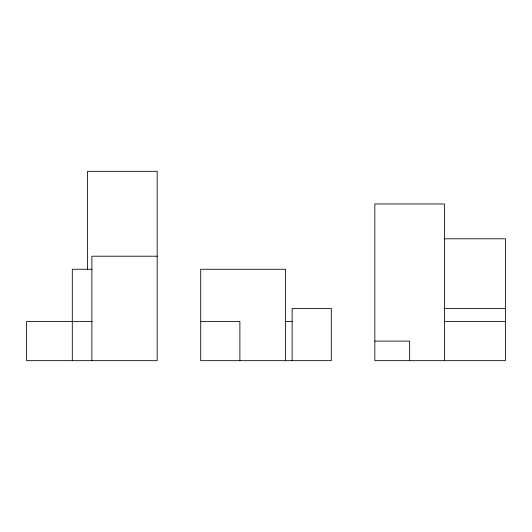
<?xml version="1.0" encoding="UTF-8"?>
<svg xmlns="http://www.w3.org/2000/svg" width="532" height="532" viewBox="0 0 532 532"><rect width="100%" height="100%" fill="white"/><g stroke="black" fill="none" stroke-linecap="round" stroke-linejoin="round"><path stroke-width="0.8" d="M444.24 238.795L505.4 238.795L505.4 360.669L374.821 360.669L374.821 203.975L444.459 203.975L444.459 360.669M157.179 256.205L91.89 256.205L91.89 360.669M92.083 269.265L72.305 269.265L72.305 360.669M444.24 308.44L505.4 308.44M92.083 321.494L26.6 321.494L26.6 360.669L157.179 360.669L157.179 171.331L87.541 171.331L87.541 269.325M200.71 321.494L239.885 321.494L239.885 360.669M285.584 321.494L292.234 321.494M444.459 321.494L505.4 321.494M374.821 341.085L409.64 341.085L409.64 360.669M292.115 360.669L292.115 308.44L331.29 308.44L331.29 360.669L200.71 360.669L200.71 269.265L285.584 269.265L285.584 360.669"/></g></svg>
